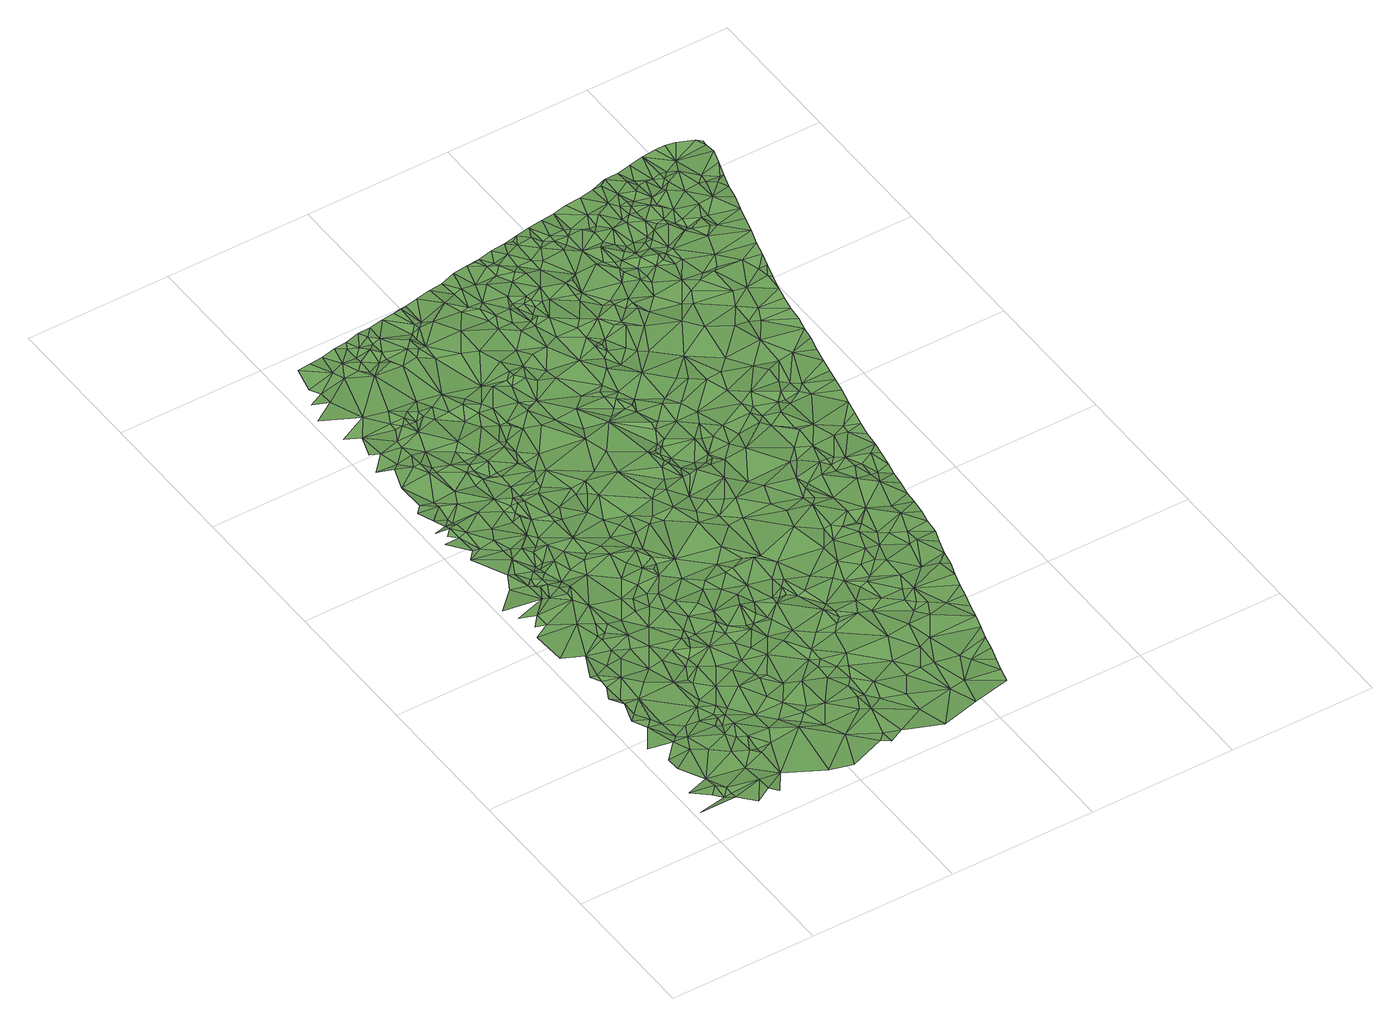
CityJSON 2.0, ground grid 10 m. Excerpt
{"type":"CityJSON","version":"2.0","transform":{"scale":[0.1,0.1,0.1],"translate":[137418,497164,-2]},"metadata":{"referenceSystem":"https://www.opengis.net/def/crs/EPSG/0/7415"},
"CityObjects":{
"plantcover1":{"type":"PlantCover","attributes":{"3df_class":"Forest","bgt_fysiekvoorkomen":"grasland agrarisch","bgt_status":"bestaand","identificatienamespace":"NL.IMGeo","begroeidterreindeeloptalud":"false","relatievehoogteligging":0,"aantal_punten":0},"geometry":[{"type":"MultiSurface","lod":"1","boundaries":[[[0,1,2]],[[3,4,5]],[[3,6,4]],[[1,3,5]],[[7,1,0]],[[8,3,1]],[[7,8,1]],[[8,6,3]],[[9,10,11]],[[9,6,10]],[[12,7,0]],[[12,8,7]],[[13,14,15]],[[10,15,11]],[[12,0,16]],[[17,6,8]],[[6,18,10]],[[13,19,20]],[[21,13,15]],[[12,16,22]],[[17,8,12]],[[23,20,19]],[[10,24,15]],[[25,20,23]],[[15,24,21]],[[6,26,18]],[[21,27,13]],[[19,13,27]],[[26,6,17]],[[18,24,10]],[[28,25,29]],[[28,29,30]],[[23,19,31]],[[23,31,25]],[[24,32,21]],[[32,27,21]],[[29,25,31]],[[31,19,27]],[[12,22,33]],[[34,33,22]],[[33,17,12]],[[35,36,37]],[[18,38,24]],[[30,29,39]],[[29,31,39]],[[30,39,36]],[[26,38,18]],[[32,24,40]],[[41,26,17]],[[37,36,39]],[[35,37,42]],[[27,32,43]],[[27,43,31]],[[44,17,33]],[[38,45,24]],[[45,40,24]],[[41,17,44]],[[46,37,39]],[[41,47,26]],[[31,48,39]],[[42,37,46]],[[47,38,26]],[[40,43,32]],[[49,50,51]],[[41,44,52]],[[49,42,50]],[[41,53,47]],[[53,41,52]],[[54,45,38]],[[46,39,55]],[[31,56,48]],[[33,57,44]],[[45,58,40]],[[47,59,38]],[[56,31,43]],[[46,60,42]],[[39,48,61]],[[54,38,59]],[[62,63,64]],[[58,45,54]],[[57,52,44]],[[65,43,40]],[[65,40,58]],[[51,50,62]],[[53,59,47]],[[53,52,57]],[[39,61,55]],[[60,46,55]],[[66,58,54]],[[54,59,66]],[[42,60,67]],[[68,63,69]],[[58,66,65]],[[65,70,43]],[[48,56,61]],[[67,71,42]],[[42,71,50]],[[59,53,72]],[[73,56,43]],[[74,69,75]],[[43,70,73]],[[65,66,70]],[[57,72,53]],[[57,33,76]],[[77,76,33]],[[55,78,60]],[[62,79,63]],[[66,59,80]],[[55,61,78]],[[66,81,70]],[[56,73,82]],[[80,59,72]],[[69,63,83]],[[62,50,79]],[[56,84,61]],[[67,85,71]],[[81,66,80]],[[67,60,86]],[[87,73,70]],[[88,50,71]],[[89,56,82]],[[69,90,75]],[[60,78,86]],[[76,72,57]],[[70,81,87]],[[71,85,88]],[[82,73,87]],[[83,63,79]],[[91,78,61]],[[75,90,92]],[[85,67,86]],[[61,84,91]],[[56,89,93]],[[56,93,84]],[[94,90,69]],[[83,94,69]],[[80,72,95]],[[85,96,88]],[[97,50,88]],[[90,98,92]],[[99,81,80]],[[85,86,96]],[[86,78,91]],[[89,82,100]],[[72,76,95]],[[101,90,94]],[[50,97,79]],[[102,103,104]],[[92,105,104]],[[81,99,87]],[[106,107,103]],[[90,108,98]],[[90,101,108]],[[100,82,87]],[[109,94,83]],[[97,88,96]],[[77,110,111]],[[91,84,112]],[[98,105,92]],[[89,100,93]],[[76,77,111]],[[94,109,101]],[[79,113,83]],[[112,84,93]],[[102,106,103]],[[104,114,102]],[[115,109,83]],[[86,116,96]],[[101,117,108]],[[113,115,83]],[[106,118,119]],[[117,101,109]],[[108,120,98]],[[121,80,95]],[[118,122,123]],[[114,104,105]],[[76,124,95]],[[96,116,97]],[[125,86,91]],[[99,80,126]],[[106,102,127]],[[117,120,108]],[[120,105,98]],[[93,100,128]],[[118,106,127]],[[129,113,79]],[[93,128,112]],[[129,79,97]],[[100,87,130]],[[80,121,126]],[[129,115,113]],[[86,125,116]],[[131,117,109]],[[99,132,87]],[[133,134,135]],[[136,95,124]],[[131,109,115]],[[137,91,112]],[[138,122,118]],[[120,117,139]],[[124,76,140]],[[127,138,118]],[[141,127,102]],[[142,133,122]],[[141,102,114]],[[135,134,143]],[[130,87,132]],[[136,121,95]],[[139,117,131]],[[144,112,128]],[[145,105,120]],[[138,146,122]],[[129,131,115]],[[137,125,91]],[[140,76,111]],[[147,120,139]],[[148,114,105]],[[146,142,122]],[[133,142,134]],[[120,147,145]],[[97,116,149]],[[136,124,140]],[[100,150,128]],[[148,141,114]],[[137,112,144]],[[110,151,111]],[[99,126,152]],[[153,105,145]],[[125,154,116]],[[155,156,143]],[[153,148,105]],[[157,129,97]],[[141,158,127]],[[100,130,150]],[[134,155,143]],[[127,159,138]],[[132,99,160]],[[161,145,147]],[[144,128,150]],[[162,147,139]],[[162,139,131]],[[159,146,138]],[[136,163,121]],[[149,116,154]],[[129,157,131]],[[152,160,99]],[[164,142,146]],[[126,121,165]],[[97,149,157]],[[159,127,158]],[[161,147,162]],[[166,153,145]],[[167,137,144]],[[142,164,134]],[[161,166,145]],[[125,137,168]],[[130,132,169]],[[136,140,170]],[[155,134,164]],[[148,171,141]],[[125,172,154]],[[162,131,173]],[[167,144,150]],[[126,165,152]],[[159,164,146]],[[130,169,150]],[[136,170,163]],[[173,131,157]],[[168,137,167]],[[153,171,148]],[[132,160,169]],[[171,158,141]],[[156,155,174]],[[175,149,154]],[[176,125,168]],[[177,178,179]],[[180,153,166]],[[140,111,181]],[[156,182,178]],[[152,183,160]],[[121,163,184]],[[172,125,176]],[[154,172,175]],[[185,111,151]],[[186,166,161]],[[167,150,187]],[[188,177,179]],[[162,186,161]],[[187,168,167]],[[165,183,152]],[[164,189,155]],[[184,165,121]],[[180,171,153]],[[182,156,174]],[[162,173,190]],[[180,166,186]],[[140,181,170]],[[174,155,189]],[[178,182,179]],[[158,191,159]],[[192,173,157]],[[157,149,193]],[[163,170,184]],[[194,188,195]],[[187,150,196]],[[150,169,197]],[[151,198,185]],[[199,149,175]],[[171,200,158]],[[186,162,190]],[[201,168,187]],[[183,202,160]],[[203,175,172]],[[160,202,169]],[[204,111,185]],[[176,168,201]],[[205,164,159]],[[190,173,192]],[[165,202,183]],[[180,206,171]],[[180,186,206]],[[200,191,158]],[[207,172,176]],[[181,111,204]],[[149,199,193]],[[196,150,208]],[[150,197,208]],[[164,205,189]],[[199,175,203]],[[188,179,209]],[[210,185,198]],[[179,182,211]],[[197,169,212]],[[213,182,174]],[[207,203,172]],[[214,174,189]],[[187,196,215]],[[169,202,212]],[[188,216,195]],[[159,191,205]],[[201,187,215]],[[217,195,218]],[[171,219,200]],[[201,220,176]],[[211,182,213]],[[221,192,157]],[[190,192,222]],[[206,223,171]],[[220,207,176]],[[213,174,224]],[[186,190,225]],[[157,193,221]],[[186,225,206]],[[211,209,179]],[[224,174,214]],[[209,216,188]],[[184,170,226]],[[204,185,210]],[[170,181,227]],[[223,219,171]],[[191,200,228]],[[196,208,215]],[[200,219,228]],[[218,229,230]],[[225,190,222]],[[231,165,184]],[[232,214,189]],[[233,189,205]],[[222,192,221]],[[165,231,202]],[[191,234,205]],[[191,228,234]],[[213,235,211]],[[201,236,220]],[[170,227,237]],[[235,213,224]],[[197,212,238]],[[228,219,223]],[[239,193,199]],[[215,208,240]],[[241,229,242]],[[243,224,214]],[[244,199,203]],[[208,197,238]],[[244,203,207]],[[170,237,226]],[[201,215,245]],[[181,204,227]],[[195,216,246]],[[206,247,223]],[[189,233,232]],[[247,206,225]],[[211,235,209]],[[212,202,248]],[[221,193,249]],[[250,234,228]],[[228,223,250]],[[201,245,236]],[[218,195,251]],[[234,252,205]],[[222,253,225]],[[240,208,238]],[[214,232,243]],[[239,249,193]],[[215,240,245]],[[235,224,243]],[[226,254,184]],[[253,222,221]],[[195,246,251]],[[255,207,220]],[[256,233,205]],[[257,227,204]],[[252,234,250]],[[239,199,244]],[[184,254,231]],[[212,248,238]],[[209,258,216]],[[259,204,210]],[[250,223,260]],[[261,223,247]],[[257,204,262]],[[257,237,227]],[[252,263,205]],[[260,223,261]],[[236,264,220]],[[232,233,256]],[[258,209,235]],[[202,265,248]],[[263,256,205]],[[266,247,225]],[[240,238,267]],[[252,250,260]],[[265,202,231]],[[246,216,268]],[[244,207,255]],[[242,269,270]],[[243,232,271]],[[272,226,237]],[[273,225,253]],[[221,249,274]],[[275,232,256]],[[252,260,276]],[[257,272,237]],[[264,236,245]],[[245,240,277]],[[229,278,242]],[[243,279,235]],[[261,247,266]],[[204,259,262]],[[216,258,268]],[[280,239,244]],[[218,278,229]],[[281,253,221]],[[269,282,270]],[[249,239,274]],[[251,246,268]],[[220,264,255]],[[218,251,283]],[[232,275,271]],[[252,276,263]],[[267,277,240]],[[284,254,226]],[[271,285,243]],[[259,210,286]],[[287,275,256]],[[238,288,267]],[[248,288,238]],[[289,231,254]],[[272,284,226]],[[239,280,290]],[[279,243,285]],[[261,291,260]],[[262,292,257]],[[290,280,244]],[[293,266,225]],[[256,294,287]],[[281,221,274]],[[263,294,256]],[[276,260,291]],[[292,272,257]],[[261,266,295]],[[289,254,284]],[[251,268,296]],[[297,265,231]],[[273,253,281]],[[298,274,239]],[[239,290,298]],[[235,299,258]],[[267,288,277]],[[297,231,289]],[[268,258,300]],[[301,271,275]],[[283,251,296]],[[301,275,287]],[[225,273,302]],[[299,235,279]],[[248,265,303]],[[261,295,291]],[[242,278,269]],[[264,245,304]],[[282,269,305]],[[294,306,287]],[[307,288,248]],[[284,272,308]],[[296,268,300]],[[285,271,309]],[[310,244,255]],[[263,276,311]],[[272,292,308]],[[262,259,312]],[[290,244,310]],[[245,277,313]],[[262,312,292]],[[306,301,287]],[[293,225,302]],[[297,303,265]],[[300,258,314]],[[315,277,288]],[[309,279,285]],[[276,291,316]],[[317,255,264]],[[293,295,266]],[[281,274,318]],[[218,283,319]],[[298,318,274]],[[303,307,248]],[[301,309,271]],[[313,304,245]],[[300,314,296]],[[320,289,284]],[[288,321,315]],[[297,289,320]],[[310,298,290]],[[283,296,322]],[[307,321,288]],[[311,276,316]],[[278,218,319]],[[258,323,314]],[[299,279,309]],[[317,264,304]],[[320,284,308]],[[294,263,324]],[[310,318,298]],[[273,281,325]],[[296,314,322]],[[269,326,305]],[[294,327,306]],[[328,258,299]],[[329,277,315]],[[281,318,325]],[[330,303,297]],[[306,327,301]],[[323,258,328]],[[302,273,331]],[[329,315,321]],[[313,277,329]],[[263,311,324]],[[332,291,295]],[[269,278,333]],[[314,334,322]],[[273,325,331]],[[323,334,314]],[[322,335,283]],[[292,312,336]],[[317,337,255]],[[293,338,295]],[[269,333,326]],[[292,339,308]],[[340,259,286]],[[316,291,332]],[[309,301,341]],[[310,255,337]],[[303,342,307]],[[307,342,321]],[[294,324,327]],[[343,297,320]],[[304,344,317]],[[312,259,340]],[[330,297,343]],[[345,318,310]],[[321,342,329]],[[333,278,346]],[[319,283,335]],[[339,320,308]],[[313,347,304]],[[311,316,348]],[[334,335,322]],[[327,341,301]],[[309,349,299]],[[332,295,338]],[[345,325,318]],[[346,278,319]],[[329,347,313]],[[350,293,302]],[[334,323,351]],[[352,302,331]],[[328,351,323]],[[328,299,353]],[[339,292,336]],[[354,326,333]],[[355,309,341]],[[348,324,311]],[[338,293,356]],[[331,325,352]],[[348,316,332]],[[304,347,344]],[[317,344,337]],[[342,357,329]],[[330,358,303]],[[334,351,335]],[[357,347,329]],[[340,336,312]],[[327,324,359]],[[333,346,360]],[[340,286,361]],[[362,346,319]],[[356,293,350]],[[355,349,309]],[[358,342,303]],[[350,302,352]],[[351,328,363]],[[349,353,299]],[[327,364,341]],[[360,346,362]],[[327,359,364]],[[352,325,345]],[[365,333,360]],[[328,353,363]],[[330,343,366]],[[354,333,367]],[[342,368,357]],[[310,369,345]],[[367,333,365]],[[370,344,347]],[[371,355,341]],[[372,310,337]],[[324,373,359]],[[332,338,374]],[[324,348,373]],[[344,370,337]],[[375,362,319]],[[364,371,341]],[[374,338,356]],[[332,374,348]],[[343,320,376]],[[377,368,342]],[[330,366,358]],[[335,351,378]],[[375,360,362]],[[359,373,364]],[[336,379,339]],[[339,376,320]],[[357,380,347]],[[319,335,381]],[[382,352,345]],[[357,368,383]],[[374,356,350]],[[379,336,340]],[[351,363,378]],[[354,367,384]],[[385,365,360]],[[377,342,386]],[[353,387,363]],[[367,365,388]],[[371,389,355]],[[386,342,358]],[[375,319,390]],[[349,355,389]],[[369,310,391]],[[392,337,370]],[[357,383,380]],[[377,383,368]],[[345,369,382]],[[347,393,370]],[[372,391,310]],[[394,353,349]],[[385,360,375]],[[367,388,384]],[[388,365,385]],[[378,363,387]],[[381,335,378]],[[340,361,395]],[[390,319,381]],[[348,374,396]],[[366,343,397]],[[371,364,398]],[[399,350,352]],[[353,394,387]],[[386,383,377]],[[358,366,400]],[[380,393,347]],[[364,373,398]],[[337,392,372]],[[352,382,399]],[[340,401,379]],[[389,394,349]],[[402,339,379]],[[389,371,403]],[[404,384,388]],[[405,375,390]],[[370,393,392]],[[406,383,386]],[[400,407,358]],[[408,385,375]],[[409,374,350]],[[406,380,383]],[[386,358,410]],[[397,343,376]],[[340,395,401]],[[397,400,366]],[[408,375,405]],[[388,385,411]],[[387,412,378]],[[407,410,358]],[[382,369,413]],[[398,403,371]],[[402,376,339]],[[381,405,390]],[[414,406,386]],[[415,373,348]],[[387,394,416]],[[414,386,410]],[[408,411,385]],[[400,397,407]],[[417,404,388]],[[417,388,411]],[[402,379,401]],[[416,412,387]],[[389,403,418]],[[394,389,419]],[[409,350,399]],[[420,372,392]],[[421,395,361]],[[413,399,382]],[[422,381,378]],[[396,374,409]],[[406,423,380]],[[396,415,348]],[[419,389,418]],[[391,413,369]],[[380,423,393]],[[419,416,394]],[[392,393,420]],[[418,403,398]],[[424,411,408]],[[398,373,425]],[[410,407,426]],[[427,408,405]],[[381,427,405]],[[414,428,406]],[[424,417,411]],[[412,429,378]],[[407,397,426]],[[401,395,430]],[[420,393,423]],[[431,404,417]],[[427,424,408]],[[432,414,410]],[[433,391,372]],[[376,434,397]],[[423,406,428]],[[420,433,372]],[[422,427,381]],[[416,429,412]],[[378,435,422]],[[431,417,424]],[[418,398,436]],[[437,376,402]],[[438,402,401]],[[425,373,415]],[[439,413,391]],[[409,399,440]],[[441,399,413]],[[442,419,418]],[[378,429,435]],[[434,426,397]],[[419,443,416]],[[430,395,444]],[[428,414,432]],[[437,434,376]],[[409,445,396]],[[430,438,401]],[[440,399,441]],[[425,436,398]],[[446,410,426]],[[447,395,421]],[[448,427,422]],[[449,439,391]],[[395,447,444]],[[424,427,450]],[[442,418,436]],[[438,437,402]],[[431,424,451]],[[429,416,443]],[[439,452,413]],[[449,391,433]],[[432,410,446]],[[396,445,415]],[[448,422,435]],[[452,441,413]],[[409,440,453]],[[450,427,448]],[[443,419,442]],[[454,433,420]],[[453,440,441]],[[455,424,450]],[[456,426,434]],[[457,436,425]],[[451,424,455]],[[423,458,420]],[[448,435,459]],[[457,425,415]],[[448,459,450]],[[449,460,439]],[[461,423,428]],[[460,452,439]],[[426,462,446]],[[463,434,437]],[[436,464,442]],[[426,456,462]],[[450,459,465]],[[454,449,433]],[[409,453,466]],[[467,428,432]],[[468,437,438]],[[409,469,445]],[[447,470,444]],[[471,435,429]],[[472,436,457]],[[455,450,465]],[[436,472,464]],[[473,429,443]],[[474,441,452]],[[459,435,471]],[[475,443,442]],[[476,457,415]],[[430,444,477]],[[453,441,474]],[[472,442,464]],[[456,434,478]],[[420,458,454]],[[467,432,446]],[[479,438,430]],[[465,459,480]],[[463,478,434]],[[469,409,466]],[[449,481,460]],[[468,463,437]],[[472,475,442]],[[462,482,446]],[[444,470,483]],[[451,455,484]],[[480,455,465]],[[462,456,482]],[[473,443,475]],[[415,445,485]],[[467,461,428]],[[486,449,454]],[[423,461,458]],[[451,484,487]],[[488,429,473]],[[466,453,474]],[[455,480,484]],[[489,457,476]],[[489,472,457]],[[490,471,429]],[[444,483,477]],[[485,476,415]],[[486,481,449]],[[482,491,446]],[[452,492,474]],[[480,459,493]],[[452,460,494]],[[495,467,446]],[[488,496,429]],[[456,497,482]],[[498,473,475]],[[430,477,479]],[[475,472,499]],[[500,468,438]],[[490,429,496]],[[445,469,485]],[[478,463,501]],[[502,459,471]],[[456,478,497]],[[446,491,495]],[[503,484,480]],[[474,504,466]],[[487,484,505]],[[468,506,463]],[[452,507,492]],[[498,488,473]],[[501,463,506]],[[498,475,499]],[[481,494,460]],[[484,503,505]],[[469,466,508]],[[508,466,504]],[[489,476,485]],[[459,502,493]],[[480,493,503]],[[474,509,504]],[[509,474,492]],[[505,510,487]],[[500,438,479]],[[486,454,511]],[[472,512,499]],[[507,452,494]],[[478,501,513]],[[469,508,514]],[[482,515,491]],[[505,503,510]],[[458,516,454]],[[489,517,472]],[[469,514,518]],[[478,513,497]],[[494,481,486]],[[502,471,490]],[[508,504,519]],[[520,461,467]],[[521,506,468]],[[482,497,515]],[[492,507,509]],[[501,506,513]],[[509,519,504]],[[514,508,519]],[[498,522,488]],[[498,499,522]],[[472,523,512]],[[516,511,454]],[[524,469,518]],[[495,525,467]],[[485,469,524]],[[488,522,496]],[[495,491,526]],[[518,514,527]],[[485,528,489]],[[458,461,529]],[[527,514,519]],[[521,468,500]],[[522,499,512]],[[503,530,510]],[[517,523,472]],[[506,521,513]],[[509,507,531]],[[497,513,515]],[[519,509,531]],[[525,520,467]],[[524,518,527]],[[503,493,532]],[[520,529,461]],[[533,490,496]],[[491,515,534]],[[486,535,494]],[[491,534,526]],[[536,489,528]],[[511,537,486]],[[538,507,494]],[[526,525,495]],[[524,539,485]],[[522,533,496]],[[540,522,512]],[[541,517,489]],[[531,507,542]],[[527,543,524]],[[502,544,493]],[[503,532,530]],[[528,485,545]],[[542,507,538]],[[486,537,535]],[[546,502,490]],[[512,523,540]],[[489,536,541]],[[547,516,458]],[[521,500,548]],[[527,519,549]],[[458,529,547]],[[539,550,485]],[[543,539,524]],[[513,551,515]],[[552,529,520]],[[531,549,519]],[[521,553,513]],[[493,544,532]],[[533,546,490]],[[550,554,485]],[[528,545,536]],[[522,540,555]],[[485,554,545]],[[556,538,494]],[[557,511,516]],[[520,525,558]],[[527,549,543]],[[559,521,548]],[[533,522,555]],[[560,531,542]],[[561,542,538]],[[494,535,556]],[[525,526,562]],[[515,551,534]],[[534,562,526]],[[552,520,563]],[[541,564,517]],[[517,565,523]],[[557,537,511]],[[520,558,563]],[[552,547,529]],[[532,566,530]],[[560,542,561]],[[502,567,544]],[[538,556,561]],[[536,568,541]],[[536,545,568]],[[559,553,521]],[[550,539,569]],[[549,531,560]],[[546,567,502]],[[564,565,517]],[[525,562,558]],[[547,557,516]],[[543,570,539]],[[571,540,523]],[[572,551,513]],[[550,569,554]],[[556,560,561]],[[573,513,553]],[[545,574,568]],[[575,555,540]],[[545,554,574]],[[541,576,564]],[[544,577,532]],[[575,533,555]],[[541,568,576]],[[573,572,513]],[[570,543,549]],[[569,539,570]],[[578,552,563]],[[562,534,579]],[[533,580,546]],[[523,565,571]],[[532,581,566]],[[582,563,558]],[[534,551,579]],[[578,547,552]],[[564,576,565]],[[568,574,583]],[[584,556,535]],[[532,577,581]],[[554,583,574]],[[585,549,560]],[[558,562,586]],[[587,577,544]],[[535,537,588]],[[567,587,544]],[[575,580,533]],[[571,575,540]],[[560,556,589]],[[537,557,590]],[[591,557,547]],[[568,583,576]],[[582,592,563]],[[554,569,593]],[[567,546,594]],[[582,558,586]],[[585,560,595]],[[563,592,578]],[[596,566,581]],[[594,587,567]],[[546,580,597]],[[554,593,583]],[[591,598,557]],[[599,586,562]],[[546,597,594]],[[569,570,593]],[[595,560,589]],[[600,591,547]],[[601,577,587]],[[577,602,581]],[[579,599,562]],[[565,576,603]],[[549,585,604]],[[549,604,570]],[[598,590,557]],[[547,578,600]],[[589,556,584]],[[587,594,601]],[[584,535,588]],[[588,537,590]],[[601,602,577]],[[571,565,603]],[[579,551,605]],[[602,596,581]],[[572,606,551]],[[600,598,591]],[[607,580,575]],[[582,608,592]],[[604,585,595]],[[586,608,582]],[[609,572,573]],[[610,575,571]],[[578,592,608]],[[580,611,597]],[[597,612,594]],[[551,606,605]],[[598,613,590]],[[583,614,576]],[[593,615,583]],[[601,594,612]],[[600,613,598]],[[593,570,616]],[[610,607,575]],[[596,602,617]],[[599,579,618]],[[609,606,572]],[[580,607,611]],[[608,600,578]],[[619,595,589]],[[570,604,620]],[[603,576,614]],[[619,604,595]],[[621,602,601]],[[611,612,597]],[[622,586,599]],[[618,579,605]],[[571,603,623]],[[624,589,584]],[[620,616,570]],[[583,615,614]],[[593,616,615]],[[617,602,621]],[[586,622,608]],[[625,613,600]],[[601,612,626]],[[627,610,571]],[[624,619,589]],[[620,604,619]],[[607,628,611]],[[618,622,599]],[[611,629,612]],[[588,590,630]],[[631,621,601]],[[632,571,623]],[[633,590,613]],[[605,606,634]],[[635,607,610]],[[631,601,626]],[[623,603,636]],[[629,637,612]],[[632,627,571]],[[638,618,605]],[[611,639,629]],[[611,628,639]],[[603,614,636]],[[635,628,607]],[[637,626,612]],[[640,600,608]],[[584,588,641]],[[590,633,630]],[[605,634,638]],[[642,617,621]],[[613,625,633]],[[629,643,637]],[[635,639,628]],[[640,625,600]],[[584,644,624]],[[639,643,629]],[[645,635,610]],[[623,636,646]],[[647,615,616]],[[648,608,622]],[[627,645,610]],[[623,646,632]],[[615,649,614]],[[641,588,630]],[[618,650,622]],[[635,651,639]],[[621,631,652]],[[651,643,639]],[[638,650,618]],[[626,637,653]],[[619,624,654]],[[637,643,653]],[[632,646,655]],[[620,619,656]],[[632,657,627]],[[658,584,641]],[[631,626,659]],[[632,655,657]],[[616,620,660]],[[642,621,661]],[[662,643,651]],[[648,663,608]],[[636,614,664]],[[646,636,665]],[[644,584,658]],[[635,666,651]],[[615,647,649]],[[653,643,662]],[[625,667,633]],[[640,668,625]],[[663,640,608]],[[668,667,625]],[[635,645,669]],[[621,652,661]],[[653,659,626]],[[670,655,646]],[[670,627,657]],[[666,662,651]],[[652,631,659]],[[657,655,670]],[[633,671,630]],[[650,672,622]],[[624,644,654]],[[671,641,630]],[[673,648,622]],[[674,666,635]],[[664,665,636]],[[670,646,665]],[[642,661,675]],[[654,656,619]],[[674,635,669]],[[642,675,676]],[[633,667,677]],[[660,647,616]],[[678,645,627]],[[673,622,672]],[[662,679,653]],[[664,614,680]],[[662,666,679]],[[671,633,677]],[[627,670,678]],[[681,668,640]],[[656,682,620]],[[675,661,676]],[[659,653,679]],[[649,683,614]],[[684,677,667]],[[678,669,645]],[[668,685,667]],[[682,660,620]],[[686,661,652]],[[687,652,659]],[[688,663,648]],[[674,679,666]],[[673,688,648]],[[658,641,689]],[[644,690,654]],[[671,677,684]],[[641,671,689]],[[691,640,663]],[[658,690,644]],[[681,640,691]],[[661,692,676]],[[686,652,687]],[[668,681,685]],[[684,667,685]],[[680,614,683]],[[661,686,692]],[[665,693,670]],[[649,647,683]],[[679,694,659]],[[659,694,687]],[[665,664,693]],[[654,695,656]],[[669,696,674]],[[690,695,654]],[[678,670,697]],[[698,676,692]],[[658,689,699]],[[681,691,700]],[[685,681,700]],[[691,663,701]],[[678,696,669]],[[658,702,690]],[[697,670,693]],[[686,687,703]],[[704,663,688]],[[692,686,705]],[[674,706,679]],[[702,658,699]],[[707,671,684]],[[660,683,647]],[[700,691,701]],[[687,694,703]],[[708,689,671]],[[695,709,656]],[[707,684,685]],[[664,680,710]],[[682,656,709]],[[701,663,711]],[[674,696,712]],[[686,703,705]],[[711,663,704]],[[697,713,678]],[[692,705,698]],[[679,714,694]],[[708,699,689]],[[715,695,690]],[[706,674,712]],[[682,716,660]],[[685,700,717]],[[664,710,693]],[[693,713,697]],[[708,671,707]],[[690,702,715]],[[708,702,699]],[[703,694,714]],[[717,700,701]],[[679,706,714]],[[696,678,718]],[[716,683,660]],[[715,709,695]],[[713,719,678]],[[701,711,720]],[[696,721,712]],[[698,705,722]],[[705,703,723]],[[693,710,713]],[[717,701,720]],[[719,718,678]],[[707,685,724]],[[723,703,714]],[[706,712,721]],[[721,696,718]],[[708,725,702]],[[726,685,717]],[[725,715,702]],[[680,683,727]],[[706,721,728]],[[709,729,682]],[[730,705,723]],[[724,685,726]],[[722,705,730]],[[729,716,682]],[[731,708,707]],[[732,709,715]],[[710,680,727]],[[733,717,720]],[[683,716,734]],[[721,718,735]],[[736,719,713]],[[723,714,737]],[[714,706,738]],[[710,739,713]],[[719,735,718]],[[706,728,738]],[[728,721,738]],[[740,715,725]],[[739,736,713]],[[726,717,733]],[[714,738,737]],[[724,731,707]],[[732,715,740]],[[741,722,730]],[[709,732,742]],[[743,723,737]],[[743,730,723]],[[744,725,708]],[[722,741,745]],[[746,735,719]],[[746,719,736]],[[734,716,729]],[[710,747,739]],[[741,730,745]],[[748,740,725]],[[735,749,721]],[[724,726,750]],[[742,751,709]],[[748,732,740]],[[739,752,736]],[[709,751,729]],[[753,683,734]],[[752,746,736]],[[721,754,738]],[[727,747,710]],[[755,708,731]],[[738,756,737]],[[757,745,730]],[[758,731,724]],[[757,730,743]],[[747,752,739]],[[756,743,737]],[[683,753,727]],[[724,750,758]],[[748,725,744]],[[746,749,735]],[[759,742,732]],[[759,732,748]],[[708,755,744]],[[749,754,721]],[[760,757,743]],[[761,731,758]],[[757,762,745]],[[763,746,752]],[[752,747,763]],[[760,743,764]],[[743,756,764]],[[765,759,748]],[[738,766,756]],[[748,744,765]],[[757,760,762]],[[761,755,731]],[[738,754,766]],[[729,767,734]],[[751,742,768]],[[727,769,747]],[[759,768,742]],[[729,751,768]],[[770,762,760]],[[760,764,770]],[[746,771,749]],[[756,772,764]],[[746,763,771]],[[753,734,773]],[[769,763,747]],[[756,766,772]],[[774,754,749]],[[727,753,775]],[[776,765,744]],[[744,755,777]],[[770,764,778]],[[762,770,779]],[[754,780,766]],[[759,765,781]],[[729,768,767]],[[772,778,764]],[[749,782,774]],[[754,774,780]],[[782,749,771]],[[734,767,773]],[[775,769,727]],[[772,766,778]],[[768,759,781]],[[776,744,777]],[[770,778,783]],[[774,784,780]],[[779,770,783]],[[771,763,785]],[[780,786,766]],[[784,786,780]],[[787,774,782]],[[787,782,771]],[[788,784,774]],[[776,789,765]],[[771,785,790]],[[791,778,766]],[[768,781,767]],[[769,792,763]],[[778,793,783]],[[784,788,786]],[[771,790,787]],[[788,774,787]],[[766,786,794]],[[785,763,792]],[[765,795,781]],[[779,783,796]],[[775,797,769]],[[798,775,753]],[[789,795,765]],[[753,773,798]],[[793,778,791]],[[791,766,799]],[[793,796,783]],[[799,766,794]],[[788,800,786]],[[790,785,801]],[[767,802,773]],[[788,787,803]],[[792,769,797]],[[787,790,801]],[[786,804,794]],[[804,786,800]],[[800,788,805]],[[801,785,792]],[[791,806,793]],[[788,803,805]],[[787,801,803]],[[807,802,767]],[[773,802,798]],[[791,799,806]],[[781,808,767]],[[797,775,809]],[[793,810,796]],[[781,795,811]],[[812,804,800]],[[812,800,805]],[[810,793,806]],[[799,794,813]],[[794,804,813]],[[797,814,792]],[[798,809,775]],[[799,815,806]],[[803,801,816]],[[808,807,767]],[[781,811,817]],[[803,818,805]],[[792,819,801]],[[812,813,804]],[[805,820,812]],[[799,813,815]],[[821,796,810]],[[822,816,801]],[[823,802,807]],[[810,806,815]],[[798,802,823]],[[819,822,801]],[[803,816,818]],[[809,814,797]],[[808,781,817]],[[812,820,813]],[[824,820,805]],[[818,824,805]],[[814,825,792]],[[826,819,792]],[[822,827,816]],[[813,828,815]],[[815,828,810]],[[822,819,827]],[[825,826,792]],[[816,827,818]],[[813,820,829]],[[810,830,821]],[[819,826,827]],[[807,808,831]],[[832,798,823]],[[824,833,820]],[[818,834,824]],[[814,809,835]],[[832,809,798]],[[807,836,823]],[[828,813,837]],[[838,818,827]],[[825,814,835]],[[839,827,826]],[[820,833,829]],[[840,810,828]],[[813,829,837]],[[818,838,834]],[[824,834,833]],[[831,836,807]],[[827,839,838]],[[830,810,840]],[[835,809,832]],[[837,840,828]],[[835,841,825]],[[834,842,833]],[[834,838,842]],[[843,837,829]],[[825,844,826]],[[829,833,845]],[[839,826,844]],[[823,836,846]],[[847,832,823]],[[845,833,842]],[[845,843,829]],[[848,830,840]],[[849,840,837]],[[849,837,843]],[[838,839,850]],[[844,825,841]],[[847,823,846]],[[851,842,838]],[[832,852,835]],[[853,845,842]],[[843,845,854]],[[841,835,852]],[[855,849,843]],[[854,855,843]],[[848,840,856]],[[840,849,857]],[[851,853,842]],[[850,851,838]],[[855,858,849]],[[845,853,859]],[[856,840,857]],[[860,839,844]],[[832,847,861]],[[858,857,849]],[[862,854,845]],[[850,839,860]],[[844,841,852]],[[851,859,853]],[[854,862,855]],[[832,861,863]],[[855,864,858]],[[859,862,845]],[[848,856,865]],[[852,832,863]],[[858,864,857]],[[851,866,859]],[[850,866,851]],[[864,855,862]],[[856,857,865]],[[847,867,861]],[[866,850,868]],[[857,864,869]],[[859,870,862]],[[871,868,850]],[[860,871,850]],[[866,872,859]],[[857,873,865]],[[861,867,874]],[[864,862,875]],[[863,861,874]],[[868,876,866]],[[870,859,872]],[[857,869,873]],[[862,870,877]],[[875,869,864]],[[878,844,852]],[[866,876,872]],[[852,863,879]],[[862,877,875]],[[860,880,871]],[[872,877,870]],[[871,881,868]],[[873,882,865]],[[863,874,879]],[[881,876,868]],[[860,844,883]],[[875,884,869]],[[869,884,873]],[[881,871,880]],[[860,885,880]],[[878,852,879]],[[886,875,877]],[[877,872,886]],[[873,887,882]],[[873,884,887]],[[872,876,888]],[[844,878,883]],[[889,884,875]],[[880,885,881]],[[881,888,876]],[[884,889,887]],[[860,883,885]],[[875,890,889]],[[890,875,886]],[[882,887,891]],[[885,892,881]],[[886,872,893]],[[887,889,894]],[[881,892,888]],[[893,872,888]],[[894,891,887]],[[894,889,890]],[[895,890,886]],[[890,896,894]],[[893,895,886]],[[896,890,895]],[[885,883,897]],[[885,898,892]],[[888,892,899]],[[896,900,894]],[[894,901,891]],[[899,893,888]],[[897,898,885]],[[900,901,894]],[[896,902,900]],[[903,896,895]],[[898,899,892]],[[893,903,895]],[[900,902,901]],[[903,902,896]],[[893,899,904]],[[893,904,903]],[[902,905,901]],[[898,906,899]],[[904,899,907]],[[905,902,903]],[[903,904,908]],[[907,899,909]],[[905,910,901]],[[908,904,907]],[[911,899,906]],[[908,905,903]],[[899,911,909]],[[908,907,912]],[[907,909,912]],[[905,913,910]],[[909,911,914]],[[909,914,912]],[[908,915,905]],[[916,913,905]],[[908,912,917]],[[914,917,912]],[[908,917,915]],[[916,905,918]],[[915,919,905]],[[918,905,919]],[[918,919,920]]]}]}
},
"vertices":[
[26,23,12],[21,28,10],[1,23,12],[21,38,12],[6,43,10],[16,33,11],[21,48,10],[26,28,11],[26,33,12],[11,63,12],[26,73,12],[11,73,11],[46,28,12],[16,103,12],[6,88,11],[21,83,13],[36,13,11],[46,43,10],[36,68,11],[21,108,12],[11,113,12],[26,88,11],[46,18,13],[16,118,11],[31,83,12],[16,128,12],[46,58,12],[26,103,10],[11,138,11],[16,133,11],[16,148,10],[26,128,11],[36,93,11],[61,28,10],[51,13,12],[11,158,13],[16,153,11],[16,158,12],[51,73,12],[26,148,13],[46,93,10],[56,53,12],[21,178,10],[51,103,11],[61,48,11],[51,83,11],[26,163,11],[56,68,11],[36,138,12],[6,183,12],[31,203,12],[6,208,10],[61,53,10],[61,63,13],[56,83,9],[36,163,12],[51,128,12],[71,53,10],[56,88,11],[61,78,12],[36,173,11],[46,148,10],[16,213,11],[16,223,11],[11,218,8],[56,93,10],[61,88,11],[36,183,12],[6,228,10],[26,233,12],[61,98,11],[36,188,11],[76,63,12],[56,108,10],[1,238,11],[16,253,9],[91,53,13],[86,13,11],[46,168,11],[41,223,11],[76,78,11],[66,93,10],[61,123,10],[31,233,10],[56,148,12],[41,188,11],[51,178,12],[71,113,10],[41,198,11],[61,128,9],[26,248,11],[56,163,12],[21,263,11],[66,138,9],[31,243,11],[86,68,10],[46,193,12],[46,213,12],[26,263,9],[81,103,13],[71,133,11],[31,248,8],[21,293,9],[16,293,10],[11,288,9],[31,273,11],[16,308,9],[6,308,9],[31,253,10],[36,243,11],[101,8,12],[111,33,12],[66,153,11],[41,228,12],[31,283,10],[41,238,10],[56,193,10],[36,248,11],[16,318,9],[11,313,9],[36,258,10],[96,78,11],[16,323,7],[6,318,10],[96,58,11],[66,178,11],[91,88,11],[21,308,11],[71,143,9],[46,233,12],[81,128,10],[46,243,8],[86,118,12],[11,328,10],[21,338,9],[6,338,11],[101,63,12],[76,158,12],[21,318,10],[41,253,10],[106,48,11],[31,293,11],[21,328,6],[11,343,11],[76,148,12],[41,263,7],[21,323,7],[41,258,9],[36,283,9],[66,208,11],[86,143,12],[126,18,11],[96,103,12],[41,278,11],[66,193,12],[21,343,8],[11,363,10],[61,238,10],[36,303,10],[36,318,12],[96,108,11],[46,263,8],[51,258,11],[106,68,11],[31,333,10],[106,93,10],[46,273,9],[81,158,10],[81,163,12],[96,123,11],[116,63,12],[51,288,9],[76,193,11],[56,248,9],[31,363,12],[71,203,12],[81,183,13],[6,383,10],[16,378,11],[21,383,9],[51,278,7],[131,48,11],[26,373,12],[101,103,12],[116,88,11],[131,23,11],[56,273,10],[86,158,10],[16,393,12],[36,343,10],[61,263,10],[51,313,9],[66,248,12],[76,223,11],[11,398,10],[16,413,10],[96,153,12],[101,138,11],[131,13,12],[81,213,11],[51,303,8],[91,173,11],[111,118,12],[81,203,11],[136,43,13],[51,323,11],[56,283,8],[86,198,13],[101,148,11],[31,393,10],[141,18,12],[31,383,11],[106,128,12],[31,373,12],[36,363,10],[101,158,13],[31,398,11],[6,418,10],[26,428,10],[56,303,10],[91,188,12],[81,243,13],[71,253,11],[61,298,9],[36,368,10],[71,268,12],[131,83,10],[136,58,11],[56,308,9],[16,448,12],[1,438,12],[131,103,9],[51,353,10],[51,343,7],[56,313,11],[41,383,9],[101,178,13],[136,68,12],[116,143,11],[91,223,12],[106,153,11],[6,453,11],[16,458,11],[46,363,11],[96,213,11],[106,168,11],[36,408,10],[71,288,10],[121,133,10],[86,233,11],[61,313,11],[36,413,11],[61,318,11],[81,253,12],[131,93,11],[106,203,11],[56,343,10],[141,58,10],[46,398,11],[161,28,11],[66,313,10],[71,293,11],[146,48,12],[66,328,10],[111,188,11],[126,123,12],[76,288,9],[116,148,10],[41,408,11],[31,468,13],[11,463,13],[56,358,10],[141,73,12],[91,258,10],[96,238,12],[56,353,9],[66,318,10],[121,163,13],[36,463,10],[56,373,9],[96,218,12],[96,243,11],[15,481,13],[41,423,11],[141,88,10],[56,363,9],[166,8,12],[61,343,9],[121,148,9],[136,98,11],[101,223,10],[76,313,11],[151,63,12],[91,283,11],[66,338,11],[81,298,9],[46,413,11],[136,108,11],[101,228,12],[61,378,11],[46,408,10],[66,353,12],[96,273,10],[136,128,11],[121,183,10],[24,482,13],[66,343,10],[131,143,11],[146,83,12],[66,363,9],[111,218,13],[81,323,11],[161,43,12],[126,173,11],[51,408,9],[126,153,11],[81,318,10],[116,193,12],[101,238,11],[51,453,12],[151,93,12],[131,148,9],[51,418,10],[56,408,11],[86,333,9],[106,253,10],[34,484,12],[81,343,10],[61,403,10],[131,163,10],[146,118,12],[101,263,11],[96,308,9],[41,473,12],[56,413,11],[61,423,9],[171,58,11],[131,203,10],[96,303,8],[171,73,11],[186,33,11],[81,358,12],[141,153,12],[156,113,11],[131,193,11],[116,253,12],[46,463,11],[136,178,10],[91,328,11],[81,383,9],[106,293,10],[66,413,10],[111,268,10],[76,393,8],[44,486,12],[81,363,12],[101,298,10],[141,158,12],[161,133,12],[86,343,8],[51,468,12],[191,13,14],[51,458,11],[71,403,11],[86,353,9],[51,473,11],[161,118,12],[51,483,11],[146,158,10],[126,253,10],[136,193,12],[86,363,10],[141,213,12],[96,343,10],[106,308,10],[61,463,10],[181,93,11],[151,158,10],[76,418,11],[181,58,12],[151,173,11],[71,453,10],[121,258,12],[151,163,12],[53,487,12],[61,473,13],[156,153,10],[81,403,12],[56,478,13],[91,378,9],[66,458,12],[141,238,12],[146,198,11],[151,193,13],[86,393,10],[196,33,13],[116,313,9],[176,118,13],[101,368,9],[131,273,10],[166,123,11],[191,58,11],[191,73,12],[96,373,10],[63,489,13],[66,463,10],[156,168,12],[166,128,12],[66,468,12],[126,303,11],[166,138,10],[66,478,11],[86,408,10],[136,258,12],[161,153,12],[126,338,11],[91,398,11],[66,483,13],[96,378,9],[96,393,9],[156,193,12],[218,20,12],[81,453,12],[161,183,12],[71,478,13],[111,363,11],[181,128,13],[81,463,11],[171,163,11],[101,413,9],[206,53,13],[72,490,12],[181,153,12],[156,228,10],[186,118,10],[91,448,10],[111,378,11],[196,93,13],[201,78,11],[146,248,11],[136,278,11],[141,273,12],[111,388,10],[106,408,10],[211,48,11],[131,323,10],[186,148,11],[220,30,12],[86,458,13],[156,238,10],[86,468,12],[82,492,12],[151,263,9],[146,283,10],[166,228,11],[91,473,10],[196,123,11],[121,363,10],[186,203,13],[91,458,12],[156,253,12],[191,178,12],[191,138,11],[206,103,11],[116,383,9],[91,468,10],[151,293,10],[191,163,13],[211,93,13],[151,308,11],[223,39,12],[106,443,10],[121,383,10],[116,408,10],[156,278,11],[116,403,9],[131,348,9],[228,59,12],[206,113,12],[231,68,12],[96,473,13],[166,248,11],[196,138,13],[226,49,12],[96,478,12],[146,343,11],[171,243,13],[91,493,12],[121,413,11],[136,363,11],[116,438,11],[201,143,11],[161,278,11],[106,473,13],[176,263,12],[201,153,13],[121,423,11],[211,123,11],[121,408,12],[126,403,11],[234,78,12],[211,108,12],[116,458,12],[101,478,11],[156,293,11],[96,493,13],[216,103,13],[166,278,12],[156,298,9],[161,288,8],[101,495,11],[186,228,12],[131,398,10],[216,118,13],[156,303,10],[216,133,12],[191,218,12],[146,373,9],[156,308,9],[161,298,8],[201,183,10],[226,98,11],[131,413,10],[141,393,11],[161,313,8],[211,163,13],[211,153,12],[161,308,10],[151,348,9],[201,193,11],[110,497,11],[171,288,7],[121,483,13],[136,428,9],[216,148,13],[186,253,11],[156,353,9],[191,243,13],[176,278,11],[166,323,10],[141,403,9],[156,363,11],[176,283,9],[166,313,10],[126,473,11],[161,348,10],[136,448,11],[206,213,13],[236,87,12],[181,303,10],[166,328,12],[231,133,11],[206,193,12],[241,106,12],[166,343,9],[141,418,11],[186,278,10],[206,223,11],[216,178,13],[239,97,12],[181,288,9],[181,283,10],[221,163,11],[211,188,12],[156,368,11],[161,373,10],[120,498,12],[136,458,10],[161,358,11],[171,328,10],[181,323,9],[161,398,11],[241,128,13],[244,116,12],[166,348,11],[151,418,12],[166,363,10],[131,473,12],[221,198,12],[236,153,12],[146,438,12],[131,488,11],[221,183,13],[171,353,9],[201,278,12],[186,303,8],[226,173,11],[136,468,12],[216,253,12],[196,288,10],[211,238,13],[211,218,12],[221,188,10],[181,338,12],[141,458,12],[191,298,11],[130,500,11],[146,448,11],[211,228,12],[231,168,12],[221,213,11],[141,473,11],[136,488,13],[171,383,11],[191,313,10],[241,153,13],[249,135,12],[156,438,11],[231,193,13],[247,125,12],[161,423,11],[156,443,11],[151,458,12],[216,233,10],[186,368,12],[186,343,10],[191,333,11],[140,502,13],[241,163,12],[201,303,11],[196,323,9],[146,488,11],[246,178,13],[176,393,9],[206,293,9],[226,233,12],[156,468,12],[176,413,11],[161,443,13],[156,458,10],[221,253,11],[151,483,13],[176,403,11],[231,243,12],[252,145,12],[166,438,13],[181,383,9],[156,463,10],[255,154,12],[161,448,10],[241,218,13],[226,263,11],[150,503,13],[161,458,11],[221,293,11],[176,423,11],[181,398,9],[206,348,12],[246,188,11],[201,353,11],[256,164,12],[166,453,10],[161,488,11],[166,463,11],[221,303,11],[181,403,10],[221,313,11],[181,408,8],[226,288,10],[166,478,11],[216,343,10],[161,498,11],[166,458,12],[251,208,13],[196,388,9],[191,393,10],[171,453,12],[236,238,11],[236,233,10],[181,428,12],[186,408,8],[236,258,11],[258,173,12],[259,183,12],[176,453,11],[156,503,13],[160,505,12],[236,243,12],[191,423,11],[176,463,13],[201,383,10],[246,228,13],[221,328,10],[216,368,10],[241,243,11],[246,238,12],[166,493,13],[171,483,13],[260,192,11],[236,273,13],[226,298,10],[251,218,11],[166,498,11],[201,408,12],[176,478,13],[226,308,10],[191,443,10],[196,413,11],[170,507,12],[236,278,11],[251,228,12],[256,218,10],[236,293,12],[176,488,11],[262,202,11],[176,498,13],[191,458,13],[251,258,12],[246,273,12],[231,318,12],[211,403,10],[263,211,11],[191,448,11],[201,413,11],[186,478,11],[241,303,10],[226,343,11],[261,233,12],[201,433,9],[206,428,11],[265,220,11],[196,448,10],[180,508,12],[186,488,11],[261,258,10],[246,298,10],[268,239,11],[231,393,12],[196,458,13],[246,338,10],[186,503,12],[261,263,11],[246,308,12],[266,230,12],[236,353,10],[206,433,10],[211,423,9],[191,483,12],[201,463,11],[216,418,11],[246,303,9],[186,508,11],[251,318,10],[196,493,12],[261,298,10],[190,510,12],[216,428,11],[221,413,9],[256,303,11],[221,443,10],[269,249,11],[251,328,12],[216,423,11],[241,383,10],[216,463,12],[275,279,11],[206,483,13],[196,503,13],[271,259,11],[256,313,10],[201,498,11],[273,269,11],[200,512,12],[231,423,9],[206,493,13],[261,308,11],[216,478,11],[261,353,12],[261,333,10],[241,408,9],[206,498,13],[231,438,11],[211,488,11],[256,373,11],[226,453,11],[246,403,11],[279,299,12],[277,289,12],[216,493,12],[210,513,12],[221,463,11],[271,333,12],[226,448,12],[216,498,13],[226,458,12],[236,433,10],[226,473,13],[236,448,10],[231,458,11],[281,308,11],[236,438,11],[226,493,12],[251,423,12],[221,498,11],[231,478,11],[283,318,11],[220,515,11],[251,413,11],[266,388,10],[231,488,11],[236,463,12],[246,443,11],[266,373,9],[241,453,13],[236,473,10],[241,458,12],[231,493,10],[271,368,11],[289,348,11],[271,398,12],[236,503,11],[285,328,11],[241,468,10],[241,483,13],[261,418,11],[236,493,10],[251,448,14],[287,338,12],[251,458,11],[256,438,11],[246,468,10],[230,517,11],[251,443,13],[276,378,11],[251,463,12],[266,423,10],[261,438,12],[256,448,12],[241,498,13],[251,483,13],[241,518,11],[291,357,11],[281,398,10],[256,468,10],[256,463,12],[271,418,13],[292,367,11],[251,488,11],[261,453,11],[261,448,13],[251,503,13],[276,423,10],[261,468,13],[256,488,13],[281,433,10],[261,478,13],[294,377,11],[296,386,11],[251,520,11],[256,498,12],[276,458,13],[271,468,13],[291,418,12],[266,473,12],[261,488,12],[261,493,13],[256,518,13],[261,508,12],[261,498,13],[271,473,13],[286,448,11],[296,398,12],[271,488,13],[296,408,10],[266,498,11],[261,522,13],[276,468,11],[298,396,12],[281,463,9],[271,503,13],[276,483,13],[281,458,12],[281,478,12],[271,513,13],[301,406,12],[276,493,13],[281,468,12],[276,488,11],[306,426,12],[304,416,12],[291,453,13],[291,463,12],[271,523,12],[309,436,13],[276,508,11],[296,453,11],[286,493,14],[276,513,11],[296,473,13],[281,508,12],[286,498,11],[281,525,12],[296,463,11],[296,488,12],[286,508,11],[291,498,14],[291,503,13],[312,447,13],[315,457,12],[306,473,14],[291,508,13],[291,527,12],[296,508,12],[301,503,14],[306,488,13],[306,513,12],[318,467,12],[311,488,12],[311,493,13],[316,483,13],[301,528,12],[320,477,12],[321,488,11],[308,528,12],[323,487,12],[329,507,13],[315,527,12],[326,497,13],[326,522,12],[329,515,12],[329,519,12]
]}
